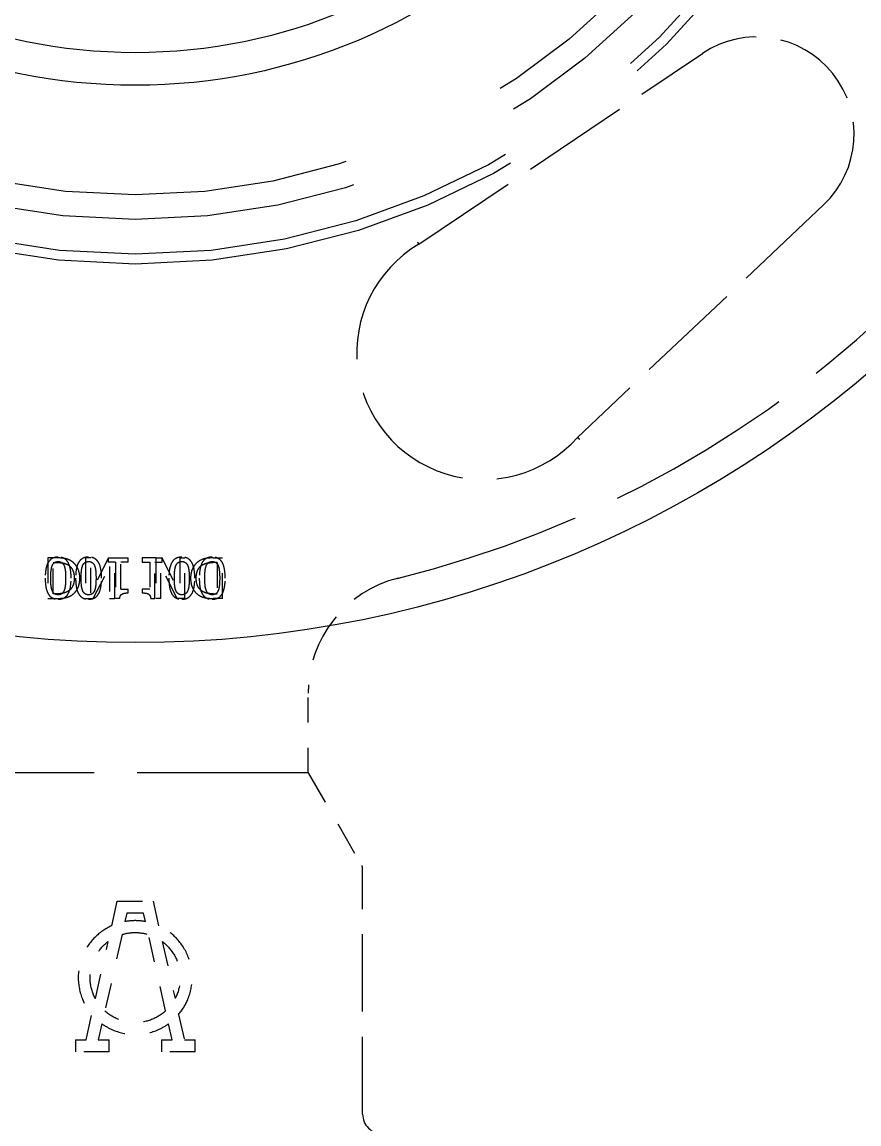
# Model space of a CAD drawing. Header units: inches. Extents: x 19 to 503, y 7 to 322.
# Drawn here: x 249.614 to 252.947, y 216.978 to 221.367 of the extents above; entities that cross this region are included whole.
import ezdxf

# ---------------------------------------------------------------- set-up
doc = ezdxf.new("R2010")
doc.units = ezdxf.units.IN
doc.header["$LTSCALE"] = 15
doc.header["$MEASUREMENT"] = 0
doc.linetypes.add('DASHED', pattern=[0.2067, 0.1654, -0.0413])
for name, color, linetype, lineweight in [('Dimension (ANSI)', 7, 'Continuous', 25), ('Hatch', 7, 'Continuous', 18), ('Hidden', 7, 'DASHED', 18), ('Visible', 7, 'Continuous', 18)]:
    doc.layers.add(name, color=color, linetype=linetype, lineweight=lineweight)
doc.styles.add('MEMCOR Medium', font='arial.ttf')
doc.dimstyles.new('Default (ANSI)', dxfattribs={"dimscale": 15, "dimtxt": 0.15, "dimasz": 0.098425, "dimexe": 0.125, "dimexo": 0.0625, "dimgap": 0.031496, "dimtad": 0, "dimtih": 1, "dimtoh": 1, "dimdec": 4, "dimrnd": 1e-08, "dimzin": 3, "dimdsep": 46, "dimlunit": 5, "dimtxsty": 'MEMCOR Medium', "dimcen": 0.09, "dimdle": 0.393701, "dimclrd": 256, "dimclre": 256, "dimclrt": 256, "dimadec": 0, "dimazin": 1, "dimtfac": 0.8, "dimtofl": 0, "dimtmove": 0, "dimatfit": 3, "dimfxl": 1, "dimfrac": 1, "dimtolj": 1, "dimtzin": 4, "dimlwd": -1, "dimlwe": -1, "dimarcsym": 0})

# ---------------------------------------------------------------- blocks, each defined once
blk = doc.blocks.new('*D29')
at = {"layer": 'Defpoints', "color": 0, "transparency": 16777216}
for p in [(238.8978, 269.2897), (264.6295, 243.5579), (229.7583, 208.9743)]:
    blk.add_point(p, dxfattribs=at)
at = {"layer": 'Dimension (ANSI)', "transparency": 16777216}
for p, q in [((263.9666, 244.2209), (237.572, 270.6155)), ((237.8538, 268.2458), (225.7628, 256.1547)), ((205.2143, 235.6062), (217.3054, 247.6973)), ((229.0954, 209.6373), (202.8445, 235.8881))]:
    blk.add_line(p, q, dxfattribs=at)
for points in [[(237.6798, 268.4197), (238.0278, 268.0718), (238.8978, 269.2897)], [(205.0403, 235.7802), (205.3883, 235.4322), (204.1704, 234.5623)]]:
    blk.add_solid(points, dxfattribs=at)
at = {"layer": 'Dimension (ANSI)', "transparency": 16777216, "char_height": 2.25, "attachment_point": 5, "style": 'MEMCOR Medium'}
for s, insert in [('\\A1; 49{\\H0.8x;\\S1#8;} in', (221.5341, 254.2403)), ('\\A1;[1247.4 mm]', (221.5341, 250.0116))]:
    blk.add_mtext(s, dxfattribs=dict(at, insert=insert))

msp = doc.modelspace()

# ---------------------------------------------------------------- hatches: boundary and pattern name
at = {"layer": 'Hatch'}
h = msp.add_hatch(dxfattribs=at)
h.set_pattern_fill('ANSI31', color=256, scale=15, style=0)
edge = h.paths.add_edge_path()
edge.add_spline(control_points=[(270.564343, 223.585927), (270.596338, 223.554712), (270.628225, 223.523387), (270.691854, 223.460443), (270.723596, 223.428825), (270.755229, 223.397098)], knot_values=[-0.6820042, -0.6820042, -0.6820042, -0.6820042, -0.34139475, -0.34139475, 0, 0, 0, 0], degree=3, periodic=0)
edge.add_line((270.755229, 223.397098), (270.815229, 223.397103))
edge.add_ellipse((250.064767, 223.395292), major_axis=(-0.001811, 20.750462), ratio=1, start_angle=270, end_angle=306.6890483)
edge.add_ellipse((250.064767, 223.395292), major_axis=(-12.39927, 16.638503), ratio=1, start_angle=270, end_angle=270.6902994)
edge.add_ellipse((250.064767, 223.395292), major_axis=(-12.598826, 16.487913), ratio=1, start_angle=270, end_angle=285.2313046)
edge.add_ellipse((250.064767, 223.395292), major_axis=(-16.487913, 12.598826), ratio=1, start_angle=270, end_angle=270.6902994)
edge.add_ellipse((250.064767, 223.395292), major_axis=(-16.638503, 12.39927), ratio=1, start_angle=270, end_angle=343.3880966)
edge.add_ellipse((250.064767, 223.395292), major_axis=(-16.638503, -12.39927), ratio=1, start_angle=270, end_angle=270.6902994)
edge.add_ellipse((250.064767, 223.395292), major_axis=(-16.487913, -12.598826), ratio=1, start_angle=270, end_angle=285.2313046)
edge.add_ellipse((250.064767, 223.395292), major_axis=(-12.598826, -16.487913), ratio=1, start_angle=270, end_angle=270.6902994)
edge.add_ellipse((250.064767, 223.395292), major_axis=(-12.39927, -16.638503), ratio=1, start_angle=270, end_angle=343.3880966)
edge.add_ellipse((250.064767, 223.395292), major_axis=(12.39927, -16.638503), ratio=1, start_angle=270, end_angle=270.6902994)
edge.add_ellipse((250.064767, 223.395292), major_axis=(12.598826, -16.487913), ratio=1, start_angle=270, end_angle=285.2313046)
edge.add_ellipse((250.064767, 223.395292), major_axis=(16.487913, -12.598826), ratio=1, start_angle=270, end_angle=270.6902994)
edge.add_ellipse((250.064767, 223.395292), major_axis=(16.638503, -12.39927), ratio=1, start_angle=270, end_angle=287.0057217)
edge.add_ellipse((250.064767, 223.395292), major_axis=(19.537373, -6.990902), ratio=1, start_angle=270, end_angle=270.7141894)
edge.add_line((243.317935, 203.772298), (243.317935, 203.830292))
edge.add_line((243.317935, 203.830292), (243.317935, 204.036852))
edge.add_ellipse((250.064767, 223.395292), major_axis=(-19.35844, 6.746833), ratio=1, start_angle=199.7473487, end_angle=450, ccw=False)

# ---------------------------------------------------------------- linework, layer by layer
at = {"layer": 'Hidden', "ltscale": 0.172713}
msp.add_line((251.194067, 220.482373), (252.323264, 221.242047), dxfattribs=at)
at = {"layer": 'Hidden', "ltscale": 0.171034}
msp.add_line((252.805876, 220.638669), (251.8263, 219.713035), dxfattribs=at)
at = {"layer": 'Hidden', "ltscale": 0.020397}
for p, q in [((249.716945, 219.232814), (249.716945, 219.071397)), ((249.867506, 219.232814), (249.867506, 219.071397)), ((249.983009, 219.071397), (249.983009, 219.232814)), ((250.146526, 219.232814), (250.146526, 219.071397)), ((250.262029, 219.071397), (250.262029, 219.232814)), ((250.41259, 219.071397), (250.41259, 219.232814))]:
    msp.add_line(p, q, dxfattribs=at)
at = {"layer": 'Hidden', "ltscale": 0.005272}
msp.add_line((249.754095, 219.232814), (249.716945, 219.232814), dxfattribs=at)
at = {"layer": 'Hidden', "ltscale": 0.002241}
for p, q in [((249.738398, 219.21424), (249.754749, 219.21424)), ((249.754749, 219.089972), (249.738398, 219.089972))]:
    msp.add_line(p, q, dxfattribs=at)
at = {"layer": 'Hidden', "ltscale": 0.015679}
for p, q in [((249.738398, 219.089972), (249.738398, 219.21424)), ((250.391137, 219.21424), (250.391137, 219.089972))]:
    msp.add_line(p, q, dxfattribs=at)
at = {"layer": 'Hidden', "ltscale": 0.002541}
msp.add_line((249.887519, 219.232814), (249.867506, 219.232814), dxfattribs=at)
at = {"layer": 'Hidden', "ltscale": 0.019858}
msp.add_line((249.95894, 219.232814), (249.887519, 219.093635), dxfattribs=at)
at = {"layer": 'Hidden', "ltscale": 0.017573}
for p, q in [((249.887519, 219.093635), (249.887519, 219.232814)), ((250.242016, 219.232814), (250.242016, 219.093635))]:
    msp.add_line(p, q, dxfattribs=at)
at = {"layer": 'Hidden', "ltscale": 0.001993}
for p, q in [((249.957639, 219.232814), (249.957639, 219.216333)), ((250.036385, 219.216333), (250.036385, 219.232814)), ((250.09315, 219.232814), (250.09315, 219.216333)), ((250.171896, 219.216333), (250.171896, 219.232814))]:
    msp.add_line(p, q, dxfattribs=at)
at = {"layer": 'Hidden', "ltscale": 0.009952}
msp.add_line((249.957639, 219.232814), (250.036385, 219.232814), dxfattribs=at)
at = {"layer": 'Hidden', "ltscale": 0.00357}
msp.add_line((249.986286, 219.216333), (249.957639, 219.216333), dxfattribs=at)
at = {"layer": 'Hidden', "ltscale": 0.01837}
for p, q in [((249.986286, 219.216333), (249.986286, 219.070874)), ((250.143249, 219.070874), (250.143249, 219.216333))]:
    msp.add_line(p, q, dxfattribs=at)
at = {"layer": 'Hidden', "ltscale": 0.013636}
for p, q in [((250.007084, 219.108154), (250.007084, 219.216333)), ((250.122451, 219.216333), (250.122451, 219.108154))]:
    msp.add_line(p, q, dxfattribs=at)
at = {"layer": 'Hidden', "ltscale": 0.003628}
for p, q in [((250.036385, 219.216333), (250.007084, 219.216333)), ((250.09315, 219.216333), (250.122451, 219.216333)), ((250.007084, 219.108154), (250.036385, 219.108154)), ((250.122451, 219.108154), (250.09315, 219.108154))]:
    msp.add_line(p, q, dxfattribs=at)
at = {"layer": 'Hidden', "ltscale": 0.006701}
msp.add_line((250.146526, 219.232814), (250.09315, 219.232814), dxfattribs=at)
at = {"layer": 'Hidden', "ltscale": 0.003571}
msp.add_line((250.143249, 219.216333), (250.171896, 219.216333), dxfattribs=at)
at = {"layer": 'Hidden', "ltscale": 0.002984}
msp.add_line((250.146526, 219.232814), (250.170595, 219.232814), dxfattribs=at)
at = {"layer": 'Hidden', "ltscale": 0.019854}
msp.add_line((250.170595, 219.232814), (250.242016, 219.093635), dxfattribs=at)
at = {"layer": 'Hidden', "ltscale": 6.72989e-05}
msp.add_line((250.171896, 219.232814), (250.170595, 219.232814), dxfattribs=at)
at = {"layer": 'Hidden', "ltscale": 0.002537}
msp.add_line((250.242016, 219.232814), (250.262029, 219.232814), dxfattribs=at)
at = {"layer": 'Hidden', "ltscale": 0.00223}
for p, q in [((250.391137, 219.21424), (250.374786, 219.21424)), ((250.374786, 219.089972), (250.391137, 219.089972))]:
    msp.add_line(p, q, dxfattribs=at)
at = {"layer": 'Hidden', "ltscale": 0.005245}
msp.add_line((250.37544, 219.232814), (250.41259, 219.232814), dxfattribs=at)
at = {"layer": 'Hidden', "ltscale": 0.018182}
msp.add_line((249.897984, 219.071397), (249.962996, 219.199197), dxfattribs=at)
at = {"layer": 'Hidden', "ltscale": 0.016128}
for p, q in [((249.962996, 219.199197), (249.962996, 219.071397)), ((250.166539, 219.071397), (250.166539, 219.199197))]:
    msp.add_line(p, q, dxfattribs=at)
at = {"layer": 'Hidden', "ltscale": 0.01818}
msp.add_line((250.231551, 219.071397), (250.166539, 219.199197), dxfattribs=at)
at = {"layer": 'Hidden', "ltscale": 0.001777}
for p, q in [((250.036385, 219.093373), (250.036385, 219.108154)), ((250.09315, 219.108154), (250.09315, 219.093373))]:
    msp.add_line(p, q, dxfattribs=at)
at = {"layer": 'Hidden', "ltscale": 0.005216}
msp.add_line((249.716945, 219.071397), (249.753702, 219.071397), dxfattribs=at)
at = {"layer": 'Hidden', "ltscale": 0.003913}
msp.add_line((249.867506, 219.071397), (249.897984, 219.071397), dxfattribs=at)
at = {"layer": 'Hidden', "ltscale": 0.002464}
msp.add_line((249.962996, 219.071397), (249.983009, 219.071397), dxfattribs=at)
at = {"layer": 'Hidden', "ltscale": 0.002037}
for p, q in [((250.003029, 219.070874), (249.986286, 219.070874)), ((250.126506, 219.070874), (250.143249, 219.070874))]:
    msp.add_line(p, q, dxfattribs=at)
at = {"layer": 'Hidden', "ltscale": 0.002463}
msp.add_line((250.166539, 219.071397), (250.146526, 219.071397), dxfattribs=at)
at = {"layer": 'Hidden', "ltscale": 0.003908}
msp.add_line((250.262029, 219.071397), (250.231551, 219.071397), dxfattribs=at)
at = {"layer": 'Hidden', "ltscale": 0.00519}
msp.add_line((250.41259, 219.071397), (250.375833, 219.071397), dxfattribs=at)
at = {"layer": 'Hidden', "ltscale": 0.040212}
msp.add_line((250.753744, 218.376642), (250.753744, 218.694111), dxfattribs=at)
at = {"layer": 'Hidden', "ltscale": 0.274746}
msp.add_line((250.753744, 218.376642), (249.375791, 218.376642), dxfattribs=at)
at = {"layer": 'Hidden', "ltscale": 0.054221}
msp.add_line((250.753744, 218.376642), (250.967642, 218.006159), dxfattribs=at)
at = {"layer": 'Hidden', "ltscale": 0.12421}
msp.add_line((250.970279, 217.01734), (250.970279, 217.996317), dxfattribs=at)
at = {"layer": 'Hidden', "ltscale": 0.01261}
for p, q in [((249.971507, 217.767748), (249.993508, 217.865371)), ((250.136027, 217.865371), (250.158028, 217.767748))]:
    msp.add_line(p, q, dxfattribs=at)
at = {"layer": 'Hidden', "ltscale": 0.018015}
msp.add_line((249.993508, 217.865371), (250.136027, 217.865371), dxfattribs=at)
at = {"layer": 'Hidden', "ltscale": 0.004275}
for p, q in [((250.031605, 217.817733), (250.02403, 217.784123)), ((250.105505, 217.784123), (250.09793, 217.817733))]:
    msp.add_line(p, q, dxfattribs=at)
at = {"layer": 'Hidden', "ltscale": 0.008324}
msp.add_line((250.09793, 217.817733), (250.031605, 217.817733), dxfattribs=at)
at = {"layer": 'Hidden', "ltscale": 0.039536}
for p, q in [((250.012459, 217.732778), (249.943851, 217.42834)), ((250.185684, 217.42834), (250.117076, 217.732778))]:
    msp.add_line(p, q, dxfattribs=at)
at = {"layer": 'Hidden', "ltscale": 0.029553}
for p, q in [((249.906027, 217.477187), (249.957339, 217.704878)), ((250.172196, 217.704878), (250.223508, 217.477187))]:
    msp.add_line(p, q, dxfattribs=at)
at = {"layer": 'Hidden', "ltscale": 0.013151}
for p, q in [((249.868939, 217.312615), (249.891858, 217.414317)), ((250.237677, 217.414317), (250.260596, 217.312615))]:
    msp.add_line(p, q, dxfattribs=at)
at = {"layer": 'Hidden', "ltscale": 0.008285}
for p, q in [((249.93228, 217.376996), (249.917771, 217.312615)), ((250.211764, 217.312615), (250.197255, 217.376996))]:
    msp.add_line(p, q, dxfattribs=at)
at = {"layer": 'Hidden', "ltscale": 0.005434}
for p, q in [((249.826579, 217.312615), (249.868939, 217.312615)), ((250.260596, 217.312615), (250.302956, 217.312615))]:
    msp.add_line(p, q, dxfattribs=at)
at = {"layer": 'Hidden', "ltscale": 0.005949}
for p, q in [((249.826579, 217.312615), (249.826579, 217.264977)), ((249.960437, 217.264977), (249.960437, 217.312615)), ((250.169098, 217.312615), (250.169098, 217.264977)), ((250.302956, 217.264977), (250.302956, 217.312615))]:
    msp.add_line(p, q, dxfattribs=at)
at = {"layer": 'Hidden', "ltscale": 0.005369}
for p, q in [((249.917771, 217.312615), (249.960437, 217.312615)), ((250.169098, 217.312615), (250.211764, 217.312615))]:
    msp.add_line(p, q, dxfattribs=at)
at = {"layer": 'Hidden', "ltscale": 0.017213}
for p, q in [((249.960437, 217.264977), (249.826579, 217.264977)), ((250.302956, 217.264977), (250.169098, 217.264977))]:
    msp.add_line(p, q, dxfattribs=at)
at = {"layer": 'Hidden', "ltscale": 1.010594}
msp.add_circle((250.064767, 223.395292), 2.992126, dxfattribs=at)
at = {"layer": 'Hidden', "ltscale": 0.997297}
msp.add_circle((250.064767, 223.395292), 2.952756, dxfattribs=at)
at = {"layer": 'Hidden', "ltscale": 1.140908}
msp.add_circle((250.064767, 223.395292), 2.814961, dxfattribs=at)
at = {"layer": 'Hidden', "ltscale": 1.101016}
msp.add_circle((250.064767, 223.395292), 2.716535, dxfattribs=at)
at = {"layer": 'Hidden', "ltscale": 0.14642}
msp.add_arc((252.539641, 220.920419), 0.387639, 313.378223, 123.930903, dxfattribs=at)
at = {"layer": 'Hidden', "ltscale": 0.220442}
msp.add_arc((251.450865, 220.048957), 0.503781, 120.646673, 318.179245, dxfattribs=at)
at = {"layer": 'Hidden', "ltscale": 0.302038}
msp.add_arc((250.064767, 223.395292), 4.370079, 283.803572, 314.999945, dxfattribs=at)
at = {"layer": 'Hidden', "ltscale": 0.079603}
msp.add_arc((251.226185, 218.694111), 0.472441, 103.876944, 180, dxfattribs=at)
at = {"layer": 'Hidden', "ltscale": 0.001209}
msp.add_arc((250.950594, 217.996317), 0.019685, 0, 30, dxfattribs=at)
at = {"layer": 'Hidden', "ltscale": 0.015605}
msp.add_arc((251.049019, 217.01734), 0.07874, 180, 270, dxfattribs=at)
at = {"layer": 'Hidden', "ltscale": 0.001864}
for points, knots in [([(251.188806, 220.490696), (251.188822, 220.49067), (251.188839, 220.490644), (251.189547, 220.489523), (251.190231, 220.488441), (251.191498, 220.486437), (251.19207, 220.485532), (251.193032, 220.48401), (251.193413, 220.483407), (251.193933, 220.482585), (251.194067, 220.482373), (251.194067, 220.482373)], [-0.0394011047, -0.0394011047, -0.0394011047, -0.0394011047, -0.0391661683, -0.0391661683, -0.0292954845, -0.0292954845, -0.0195268392, -0.0195268392, -0.009762357, -0.009762357, 0, 0, 0, 0]), ([(251.8263, 219.713035), (251.8263, 219.713035), (251.826479, 219.71286), (251.827176, 219.712182), (251.827687, 219.711685), (251.828977, 219.710429), (251.829744, 219.709682), (251.831445, 219.708026), (251.832364, 219.707131), (251.833315, 219.706205), (251.833337, 219.706184), (251.833358, 219.706163)], [-0.0391819598, -0.0391819598, -0.0391819598, -0.0391819598, -0.0294235186, -0.0294235186, -0.0196605386, -0.0196605386, -0.0098886623, -0.0098886623, 0, 0, 0.000229382, 0.000229382, 0.000229382, 0.000229382])]:
    msp.add_open_spline(points, degree=3, knots=knots, dxfattribs=at)
at = {"layer": 'Hidden', "ltscale": 0.014743}
msp.add_open_spline([(249.757895, 219.236215), (249.753739, 219.236215), (249.749586, 219.235834), (249.741868, 219.23411), (249.738304, 219.232858), (249.730038, 219.228511), (249.725794, 219.22497), (249.718616, 219.215957), (249.715212, 219.209913), (249.710229, 219.194389), (249.708797, 219.186888), (249.707349, 219.175219), (249.70698, 219.170851), (249.706607, 219.164165), (249.706513, 219.161815), (249.706419, 219.158246), (249.706395, 219.157024), (249.706364, 219.15457), (249.706356, 219.153338), (249.706356, 219.152106)], degree=3, knots=[-0.366320233, -0.366320233, -0.366320233, -0.366320233, -0.313617086, -0.313617086, -0.265544382, -0.265544382, -0.19586383, -0.19586383, -0.126420664, -0.126420664, -0.069755425, -0.069755425, -0.036591851, -0.036591851, -0.018698882, -0.018698882, -0.009386338, -0.009386338, 0, 0, 0, 0], dxfattribs=at)
at = {"layer": 'Hidden', "ltscale": 0.0042}
msp.add_open_spline([(249.734088, 219.20129), (249.735486, 219.204925), (249.737357, 219.208298), (249.742456, 219.213901), (249.745055, 219.215373), (249.750376, 219.21773), (249.75415, 219.218295), (249.757895, 219.218295)], degree=3, knots=[-0.0656606858, -0.0656606858, -0.0656606858, -0.0656606858, -0.0489049499, -0.0489049499, -0.0317352905, -0.0317352905, 0, 0, 0, 0], dxfattribs=at)
at = {"layer": 'Hidden', "ltscale": 0.008139}
msp.add_open_spline([(249.811258, 219.219864), (249.805067, 219.22375), (249.798555, 219.226829), (249.788012, 219.229942), (249.776905, 219.232814), (249.754095, 219.232814)], degree=3, knots=[0, 0, 0, 0, 0.0587446901, 0.0587446901, 0.0906487641, 0.0906487641, 0.0906487641, 0.0906487641], dxfattribs=at)
at = {"layer": 'Hidden', "ltscale": 0.006375}
msp.add_open_spline([(249.754749, 219.21424), (249.759965, 219.21424), (249.765317, 219.214011), (249.778871, 219.212487), (249.783779, 219.210994), (249.790525, 219.208768), (249.795087, 219.206507), (249.799354, 219.203513)], degree=3, knots=[0, 0, 0, 0, 0.044505736, 0.044505736, 0.114852539, 0.114852539, 0.291185784, 0.291185784, 0.291185784, 0.291185784], dxfattribs=at)
at = {"layer": 'Hidden', "ltscale": 0.014558}
msp.add_open_spline([(249.809564, 219.152237), (249.809564, 219.176497), (249.806567, 219.193188), (249.79903, 219.213029), (249.795725, 219.217894), (249.789791, 219.225191), (249.78569, 219.228575), (249.775195, 219.23411), (249.768908, 219.235583), (249.761022, 219.236162), (249.759456, 219.236215), (249.757895, 219.236215)], degree=3, knots=[-0.187600973, -0.187600973, -0.187600973, -0.187600973, -0.140846763, -0.140846763, -0.110286961, -0.110286961, -0.066739037, -0.066739037, -0.013235496, -0.013235496, 0, 0, 0, 0], dxfattribs=at)
at = {"layer": 'Hidden', "ltscale": 0.004237}
msp.add_open_spline([(249.757895, 219.218295), (249.761781, 219.218295), (249.765794, 219.217719), (249.770768, 219.21541), (249.773475, 219.213975), (249.778828, 219.208002), (249.78071, 219.204588), (249.782094, 219.200897)], degree=3, knots=[-0.153015949, -0.153015949, -0.153015949, -0.153015949, -0.063811293, -0.063811293, -0.030391304, -0.030391304, 0, 0, 0, 0], dxfattribs=at)
at = {"layer": 'Hidden', "ltscale": 0.010014}
msp.add_open_spline([(249.844222, 219.152237), (249.844222, 219.163723), (249.842404, 219.174936), (249.835263, 219.193019), (249.831106, 219.200255), (249.821762, 219.211706), (249.816819, 219.21619), (249.811258, 219.219864)], degree=3, knots=[0, 0, 0, 0, 0.087529213, 0.087529213, 0.149348374, 0.149348374, 0.202535444, 0.202535444, 0.202535444, 0.202535444], dxfattribs=at)
at = {"layer": 'Hidden', "ltscale": 0.014327}
msp.add_open_spline([(249.879023, 219.236215), (249.874929, 219.236215), (249.870835, 219.235846), (249.863201, 219.234169), (249.85968, 219.232951), (249.851529, 219.22875), (249.84738, 219.225361), (249.839937, 219.216376), (249.836554, 219.210276), (249.829713, 219.1897), (249.828022, 219.174822), (249.82752, 219.15743), (249.827485, 219.154765), (249.827485, 219.152106)], degree=3, knots=[-0.36342485, -0.36342485, -0.36342485, -0.36342485, -0.314566353, -0.314566353, -0.269830239, -0.269830239, -0.205060654, -0.205060654, -0.13258773, -0.13258773, -0.020262921, -0.020262921, 0, 0, 0, 0], dxfattribs=at)
at = {"layer": 'Hidden', "ltscale": 0.003998}
msp.add_open_spline([(249.855216, 219.20129), (249.855986, 219.203292), (249.856909, 219.205239), (249.859033, 219.208715), (249.860198, 219.210257), (249.864022, 219.214185), (249.866525, 219.215573), (249.871829, 219.217776), (249.875433, 219.218295), (249.879023, 219.218295)], degree=3, knots=[-0.0645311603, -0.0645311603, -0.0645311603, -0.0645311603, -0.054473203, -0.054473203, -0.0453115142, -0.0453115142, -0.0283680152, -0.0283680152, 0, 0, 0, 0], dxfattribs=at)
at = {"layer": 'Hidden', "ltscale": 0.014233}
msp.add_open_spline([(249.930692, 219.152237), (249.930692, 219.173956), (249.928251, 219.192288), (249.919703, 219.213883), (249.916338, 219.218644), (249.910395, 219.225643), (249.906372, 219.228873), (249.896187, 219.234101), (249.890173, 219.235537), (249.882374, 219.236154), (249.880697, 219.236215), (249.879023, 219.236215)], degree=3, knots=[-0.186250774, -0.186250774, -0.186250774, -0.186250774, -0.132345258, -0.132345258, -0.10238768, -0.10238768, -0.061688522, -0.061688522, -0.013226135, -0.013226135, 0, 0, 0, 0], dxfattribs=at)
at = {"layer": 'Hidden', "ltscale": 0.004057}
msp.add_open_spline([(249.879023, 219.218295), (249.881102, 219.218295), (249.883201, 219.21813), (249.887078, 219.217368), (249.888869, 219.216819), (249.891904, 219.215405), (249.894539, 219.214002), (249.899923, 219.208079), (249.901834, 219.2046), (249.903223, 219.200897)], degree=3, knots=[-0.147079807, -0.147079807, -0.147079807, -0.147079807, -0.102041421, -0.102041421, -0.061797626, -0.061797626, -0.030238662, -0.030238662, 0, 0, 0, 0], dxfattribs=at)
at = {"layer": 'Hidden', "ltscale": 0.014238}
msp.add_open_spline([(250.250512, 219.236215), (250.244104, 219.236215), (250.237646, 219.235319), (250.226718, 219.23106), (250.222342, 219.228295), (250.214842, 219.221051), (250.211509, 219.216483), (250.205054, 219.202916), (250.202817, 219.194441), (250.199491, 219.175206), (250.198843, 219.163413), (250.198843, 219.152237)], degree=3, knots=[0, 0, 0, 0, 0.050704563, 0.050704563, 0.091709303, 0.091709303, 0.131196866, 0.131196866, 0.18017527, 0.18017527, 0.245895897, 0.245895897, 0.245895897, 0.245895897], dxfattribs=at)
at = {"layer": 'Hidden', "ltscale": 0.00406}
msp.add_open_spline([(250.226312, 219.200897), (250.227707, 219.204617), (250.229628, 219.208109), (250.235033, 219.214031), (250.237672, 219.215429), (250.24075, 219.216851), (250.242566, 219.217399), (250.246425, 219.218137), (250.248478, 219.218295), (250.250512, 219.218295)], degree=3, knots=[0, 0, 0, 0, 0.030378289, 0.030378289, 0.061934336, 0.061934336, 0.102137998, 0.102137998, 0.145626941, 0.145626941, 0.145626941, 0.145626941], dxfattribs=at)
at = {"layer": 'Hidden', "ltscale": 0.014335}
msp.add_open_spline([(250.30205, 219.152106), (250.30205, 219.16895), (250.300639, 219.186142), (250.293384, 219.209667), (250.289797, 219.215985), (250.282679, 219.224851), (250.278629, 219.228296), (250.270419, 219.232743), (250.266715, 219.23407), (250.258822, 219.235835), (250.254666, 219.236215), (250.250512, 219.236215)], degree=3, knots=[0, 0, 0, 0, 0.128356108, 0.128356108, 0.211784999, 0.211784999, 0.288912783, 0.288912783, 0.345741066, 0.345741066, 0.405337774, 0.405337774, 0.405337774, 0.405337774], dxfattribs=at)
at = {"layer": 'Hidden', "ltscale": 0.004002}
for points, knots in [([(250.250512, 219.218295), (250.25412, 219.218295), (250.257743, 219.21777), (250.263042, 219.215554), (250.265538, 219.214167), (250.269344, 219.210246), (250.270496, 219.20872), (250.272618, 219.205257), (250.273545, 219.203301), (250.274319, 219.20129)], [0, 0, 0, 0, 0.0285515711, 0.0285515711, 0.0453675714, 0.0453675714, 0.0543582295, 0.0543582295, 0.0643756174, 0.0643756174, 0.0643756174, 0.0643756174]), ([(249.903092, 219.103053), (249.902278, 219.101019), (249.901309, 219.099037), (249.899096, 219.095515), (249.897889, 219.093954), (249.893999, 219.090051), (249.891526, 219.088709), (249.886228, 219.086548), (249.8826, 219.086048), (249.879023, 219.086048)], [-0.0640399717, -0.0640399717, -0.0640399717, -0.0640399717, -0.0539442507, -0.0539442507, -0.0447893953, -0.0447893953, -0.0282701158, -0.0282701158, 0, 0, 0, 0])]:
    msp.add_open_spline(points, degree=3, knots=knots, dxfattribs=at)
at = {"layer": 'Hidden', "ltscale": 0.010008}
msp.add_open_spline([(250.318277, 219.219864), (250.312742, 219.216207), (250.30782, 219.211748), (250.298144, 219.199925), (250.29463, 219.193214), (250.288056, 219.178267), (250.285831, 219.167526), (250.28534, 219.155014), (250.285313, 219.153625), (250.285313, 219.152237)], degree=3, knots=[-0.168854897, -0.168854897, -0.168854897, -0.168854897, -0.136187178, -0.136187178, -0.095421884, -0.095421884, -0.010582904, -0.010582904, 0, 0, 0, 0], dxfattribs=at)
at = {"layer": 'Hidden', "ltscale": 0.008113}
msp.add_open_spline([(250.37544, 219.232814), (250.363757, 219.232814), (250.353812, 219.232129), (250.34028, 219.229711), (250.331519, 219.22769), (250.319804, 219.220808), (250.319038, 219.220342), (250.318277, 219.219864)], degree=3, knots=[-0.266149275, -0.266149275, -0.266149275, -0.266149275, -0.109285448, -0.109285448, -0.007204652, -0.007204652, 0, 0, 0, 0], dxfattribs=at)
at = {"layer": 'Hidden', "ltscale": 0.014576}
msp.add_open_spline([(250.37164, 219.236215), (250.364853, 219.236215), (250.357936, 219.23521), (250.346683, 219.230403), (250.34235, 219.227456), (250.335443, 219.220267), (250.331944, 219.215553), (250.325443, 219.200604), (250.323359, 219.191887), (250.32052, 219.173261), (250.319971, 219.162523), (250.319971, 219.152237)], degree=3, knots=[0, 0, 0, 0, 0.057763617, 0.057763617, 0.101076265, 0.101076265, 0.13701261, 0.13701261, 0.175939381, 0.175939381, 0.222659464, 0.222659464, 0.222659464, 0.222659464], dxfattribs=at)
at = {"layer": 'Hidden', "ltscale": 0.006354}
msp.add_open_spline([(250.330181, 219.203513), (250.338421, 219.209294), (250.346079, 219.211175), (250.357897, 219.213682), (250.36662, 219.21424), (250.374786, 219.21424)], degree=3, knots=[-0.100491297, -0.100491297, -0.100491297, -0.100491297, -0.069388792, -0.069388792, 0, 0, 0, 0], dxfattribs=at)
at = {"layer": 'Hidden', "ltscale": 0.004247}
msp.add_open_spline([(250.347441, 219.200897), (250.348833, 219.20461), (250.350729, 219.208039), (250.356106, 219.214011), (250.358818, 219.215441), (250.363798, 219.217727), (250.367783, 219.218295), (250.37164, 219.218295)], degree=3, knots=[0, 0, 0, 0, 0.030587843, 0.030587843, 0.064064589, 0.064064589, 0.151413972, 0.151413972, 0.151413972, 0.151413972], dxfattribs=at)
at = {"layer": 'Hidden', "ltscale": 0.014771}
msp.add_open_spline([(250.423179, 219.152106), (250.423179, 219.16607), (250.422205, 219.181339), (250.416036, 219.206555), (250.412272, 219.213434), (250.406203, 219.222349), (250.402356, 219.226225), (250.393967, 219.231713), (250.389808, 219.233461), (250.380951, 219.235737), (250.376298, 219.236215), (250.37164, 219.236215)], degree=3, knots=[0, 0, 0, 0, 0.1064092, 0.1064092, 0.199261451, 0.199261451, 0.30297713, 0.30297713, 0.390704034, 0.390704034, 0.480877809, 0.480877809, 0.480877809, 0.480877809], dxfattribs=at)
at = {"layer": 'Hidden', "ltscale": 0.004212}
msp.add_open_spline([(250.37164, 219.218295), (250.375366, 219.218295), (250.379123, 219.217735), (250.384475, 219.215381), (250.387072, 219.213902), (250.392166, 219.20832), (250.394044, 219.20494), (250.395447, 219.20129)], degree=3, knots=[0, 0, 0, 0, 0.0317109057, 0.0317109057, 0.0493369081, 0.0493369081, 0.0666937152, 0.0666937152, 0.0666937152, 0.0666937152], dxfattribs=at)
at = {"layer": 'Hidden', "ltscale": 0.006241}
msp.add_open_spline([(249.728332, 219.152106), (249.728332, 219.167939), (249.729206, 219.177445), (249.730556, 219.188813), (249.731825, 219.195539), (249.734088, 219.20129)], degree=3, knots=[-0.0876462716, -0.0876462716, -0.0876462716, -0.0876462716, -0.0479816509, -0.0479816509, 0, 0, 0, 0], dxfattribs=at)
at = {"layer": 'Hidden', "ltscale": 0.006166}
for points, knots in [([(249.782094, 219.200897), (249.78534, 219.192407), (249.786212, 219.184209), (249.787369, 219.171628), (249.787588, 219.161224), (249.787588, 219.152237)], [-0.0957885026, -0.0957885026, -0.0957885026, -0.0957885026, -0.068480317, -0.068480317, 0, 0, 0, 0]), ([(250.341947, 219.152237), (250.341947, 219.161213), (250.342166, 219.171598), (250.343322, 219.184201), (250.344194, 219.192405), (250.347441, 219.200897)], [0, 0, 0, 0, 0.0683983214, 0.0683983214, 0.0959615501, 0.0959615501, 0.0959615501, 0.0959615501])]:
    msp.add_open_spline(points, degree=3, knots=knots, dxfattribs=at)
at = {"layer": 'Hidden', "ltscale": 0.007487}
msp.add_open_spline([(249.799354, 219.203513), (249.803802, 219.200514), (249.807727, 219.196839), (249.815737, 219.185947), (249.818038, 219.179334), (249.821174, 219.167343), (249.821853, 219.159531), (249.821853, 219.151975)], degree=3, knots=[0, 0, 0, 0, 0.043260185, 0.043260185, 0.105826832, 0.105826832, 0.202634421, 0.202634421, 0.202634421, 0.202634421], dxfattribs=at)
at = {"layer": 'Hidden', "ltscale": 0.006227}
for points, knots in [([(249.84946, 219.152106), (249.84946, 219.167585), (249.850295, 219.176684), (249.851522, 219.187927), (249.852807, 219.195168), (249.855216, 219.20129)], [-0.0865547966, -0.0865547966, -0.0865547966, -0.0865547966, -0.0504601915, -0.0504601915, 0, 0, 0, 0]), ([(250.274319, 219.20129), (250.27661, 219.195466), (250.277879, 219.188647), (250.279206, 219.177339), (250.280075, 219.167894), (250.280075, 219.152106)], [0, 0, 0, 0, 0.0480102731, 0.0480102731, 0.0871132602, 0.0871132602, 0.0871132602, 0.0871132602])]:
    msp.add_open_spline(points, degree=3, knots=knots, dxfattribs=at)
at = {"layer": 'Hidden', "ltscale": 0.006156}
for points, knots in [([(249.903223, 219.200897), (249.90647, 219.192403), (249.90734, 219.18421), (249.908497, 219.171625), (249.908717, 219.161221), (249.908717, 219.152237)], [-0.0957677397, -0.0957677397, -0.0957677397, -0.0957677397, -0.0684617329, -0.0684617329, 0, 0, 0, 0]), ([(250.220818, 219.152237), (250.220818, 219.161217), (250.221037, 219.171614), (250.222194, 219.184207), (250.223065, 219.192403), (250.226312, 219.200897)], [0, 0, 0, 0, 0.0684313138, 0.0684313138, 0.0958308045, 0.0958308045, 0.0958308045, 0.0958308045])]:
    msp.add_open_spline(points, degree=3, knots=knots, dxfattribs=at)
at = {"layer": 'Hidden', "ltscale": 0.007482}
msp.add_open_spline([(250.307682, 219.151975), (250.307682, 219.159052), (250.308278, 219.166338), (250.311063, 219.178047), (250.31312, 219.184316), (250.320718, 219.195787), (250.325092, 219.200081), (250.330181, 219.203513)], degree=3, knots=[-0.189135303, -0.189135303, -0.189135303, -0.189135303, -0.107207927, -0.107207927, -0.049391227, -0.049391227, 0, 0, 0, 0], dxfattribs=at)
at = {"layer": 'Hidden', "ltscale": 0.006242}
msp.add_open_spline([(250.395447, 219.20129), (250.397566, 219.195905), (250.398808, 219.18968), (250.400292, 219.178202), (250.401203, 219.168235), (250.401203, 219.152106)], degree=3, knots=[0, 0, 0, 0, 0.044970738, 0.044970738, 0.0886116255, 0.0886116255, 0.0886116255, 0.0886116255], dxfattribs=at)
at = {"layer": 'Hidden', "ltscale": 0.014706}
msp.add_open_spline([(249.706356, 219.152106), (249.706356, 219.134314), (249.708009, 219.116106), (249.715097, 219.095975), (249.717775, 219.089922), (249.725468, 219.079865), (249.72963, 219.076235), (249.740281, 219.070369), (249.746671, 219.068785), (249.754776, 219.068181), (249.756335, 219.068127), (249.757895, 219.068127)], degree=3, knots=[-0.32937722, -0.32937722, -0.32937722, -0.32937722, -0.17104907, -0.17104907, -0.115548814, -0.115548814, -0.069101164, -0.069101164, -0.013221831, -0.013221831, 0, 0, 0, 0], dxfattribs=at)
at = {"layer": 'Hidden', "ltscale": 0.006262}
msp.add_open_spline([(249.734218, 219.102791), (249.732852, 219.106236), (249.731847, 219.109937), (249.730321, 219.117455), (249.729548, 219.122657), (249.728762, 219.134047), (249.728602, 219.137459), (249.728441, 219.142669), (249.7284, 219.144504), (249.728359, 219.147288), (249.728349, 219.148241), (249.728339, 219.14968), (249.728336, 219.150167), (249.728333, 219.151138), (249.728332, 219.151622), (249.728332, 219.152106)], degree=3, knots=[-0.174413692, -0.174413692, -0.174413692, -0.174413692, -0.115670729, -0.115670729, -0.054377333, -0.054377333, -0.028614968, -0.028614968, -0.01465395, -0.01465395, -0.007398215, -0.007398215, -0.003686578, -0.003686578, 0, 0, 0, 0], dxfattribs=at)
at = {"layer": 'Hidden', "ltscale": 0.014591}
msp.add_open_spline([(249.757895, 219.068127), (249.762162, 219.068127), (249.766481, 219.068522), (249.77448, 219.070362), (249.778157, 219.071689), (249.786324, 219.076147), (249.790388, 219.079598), (249.797399, 219.08841), (249.800755, 219.094389), (249.807387, 219.115078), (249.809038, 219.12964), (249.809529, 219.146935), (249.809564, 219.149589), (249.809564, 219.152237)], degree=3, knots=[-0.401198967, -0.401198967, -0.401198967, -0.401198967, -0.339239024, -0.339239024, -0.283716192, -0.283716192, -0.209019785, -0.209019785, -0.131845749, -0.131845749, -0.020176299, -0.020176299, 0, 0, 0, 0], dxfattribs=at)
at = {"layer": 'Hidden', "ltscale": 0.006232}
msp.add_open_spline([(249.787588, 219.152237), (249.787588, 219.13723), (249.786815, 219.127295), (249.785497, 219.115486), (249.784249, 219.108812), (249.781963, 219.103053)], degree=3, knots=[-0.0909123665, -0.0909123665, -0.0909123665, -0.0909123665, -0.0478393759, -0.0478393759, 0, 0, 0, 0], dxfattribs=at)
at = {"layer": 'Hidden', "ltscale": 0.007731}
msp.add_open_spline([(249.821853, 219.151975), (249.821853, 219.142477), (249.820645, 219.132803), (249.815224, 219.118577), (249.812395, 219.113618), (249.805418, 219.105415), (249.801607, 219.102235), (249.797392, 219.099652)], degree=3, knots=[0, 0, 0, 0, 0.072372782, 0.072372782, 0.116979411, 0.116979411, 0.15687009, 0.15687009, 0.15687009, 0.15687009], dxfattribs=at)
at = {"layer": 'Hidden', "ltscale": 0.010072}
msp.add_open_spline([(249.81152, 219.084216), (249.816982, 219.087843), (249.821929, 219.092178), (249.830931, 219.102834), (249.836091, 219.110597), (249.842943, 219.131188), (249.844222, 219.141742), (249.844222, 219.152237)], degree=3, knots=[0, 0, 0, 0, 0.052602858, 0.052602858, 0.109265628, 0.109265628, 0.161770792, 0.161770792, 0.161770792, 0.161770792], dxfattribs=at)
at = {"layer": 'Hidden', "ltscale": 0.014291}
msp.add_open_spline([(249.827485, 219.152106), (249.827485, 219.133543), (249.829285, 219.114481), (249.838221, 219.091077), (249.841682, 219.086113), (249.84751, 219.079034), (249.851558, 219.075685), (249.861785, 219.070309), (249.867816, 219.06882), (249.875685, 219.068189), (249.877354, 219.068127), (249.879023, 219.068127)], degree=3, knots=[-0.188969819, -0.188969819, -0.188969819, -0.188969819, -0.133911297, -0.133911297, -0.104526704, -0.104526704, -0.062503335, -0.062503335, -0.013191232, -0.013191232, 0, 0, 0, 0], dxfattribs=at)
at = {"layer": 'Hidden', "ltscale": 0.006247}
msp.add_open_spline([(249.855347, 219.102791), (249.852294, 219.110485), (249.851222, 219.119018), (249.849771, 219.132584), (249.84946, 219.142748), (249.84946, 219.152106)], degree=3, knots=[-0.103779114, -0.103779114, -0.103779114, -0.103779114, -0.071310075, -0.071310075, 0, 0, 0, 0], dxfattribs=at)
at = {"layer": 'Hidden', "ltscale": 0.014265}
msp.add_open_spline([(249.879023, 219.068127), (249.883128, 219.068127), (249.887261, 219.068493), (249.894959, 219.070173), (249.898507, 219.071389), (249.906607, 219.075545), (249.910698, 219.078844), (249.918235, 219.087784), (249.921533, 219.093818), (249.928368, 219.113878), (249.930121, 219.128898), (249.930654, 219.146657), (249.930692, 219.14945), (249.930692, 219.152237)], degree=3, knots=[-0.352389821, -0.352389821, -0.352389821, -0.352389821, -0.306030752, -0.306030752, -0.263970579, -0.263970579, -0.204698491, -0.204698491, -0.135386695, -0.135386695, -0.021232323, -0.021232323, 0, 0, 0, 0], dxfattribs=at)
at = {"layer": 'Hidden', "ltscale": 0.006222}
for points, knots in [([(249.908717, 219.152237), (249.908717, 219.136114), (249.907813, 219.126468), (249.90676, 219.116226), (249.905503, 219.10913), (249.903092, 219.103053)], [-0.0787529308, -0.0787529308, -0.0787529308, -0.0787529308, -0.0500105562, -0.0500105562, 0, 0, 0, 0]), ([(250.226443, 219.103053), (250.224014, 219.109174), (250.222755, 219.116333), (250.221716, 219.126564), (250.220818, 219.136156), (250.220818, 219.152237)], [0, 0, 0, 0, 0.0503829338, 0.0503829338, 0.0786654707, 0.0786654707, 0.0786654707, 0.0786654707])]:
    msp.add_open_spline(points, degree=3, knots=knots, dxfattribs=at)
at = {"layer": 'Hidden', "ltscale": 0.01427}
msp.add_open_spline([(250.198843, 219.152237), (250.198843, 219.132766), (250.200718, 219.114786), (250.208011, 219.094004), (250.211246, 219.087651), (250.219335, 219.078418), (250.223346, 219.075285), (250.231462, 219.071203), (250.235171, 219.069987), (250.242788, 219.068449), (250.246663, 219.068127), (250.250512, 219.068127)], degree=3, knots=[0, 0, 0, 0, 0.148364926, 0.148364926, 0.218915081, 0.218915081, 0.271030006, 0.271030006, 0.310811821, 0.310811821, 0.35032937, 0.35032937, 0.35032937, 0.35032937], dxfattribs=at)
at = {"layer": 'Hidden', "ltscale": 0.014299}
msp.add_open_spline([(250.250512, 219.068127), (250.257193, 219.068127), (250.263839, 219.06912), (250.274938, 219.073727), (250.279312, 219.07668), (250.286098, 219.083648), (250.289693, 219.088304), (250.296594, 219.103853), (250.298776, 219.113102), (250.301531, 219.131883), (250.30205, 219.142181), (250.30205, 219.152106)], degree=3, knots=[0, 0, 0, 0, 0.052865127, 0.052865127, 0.095304938, 0.095304938, 0.128967502, 0.128967502, 0.166732293, 0.166732293, 0.208061934, 0.208061934, 0.208061934, 0.208061934], dxfattribs=at)
at = {"layer": 'Hidden', "ltscale": 0.006248}
msp.add_open_spline([(250.280075, 219.152106), (250.280075, 219.14276), (250.279764, 219.132615), (250.278339, 219.119252), (250.277289, 219.110604), (250.274188, 219.102791)], degree=3, knots=[0, 0, 0, 0, 0.071212274, 0.071212274, 0.102225018, 0.102225018, 0.102225018, 0.102225018], dxfattribs=at)
at = {"layer": 'Hidden', "ltscale": 0.010066}
msp.add_open_spline([(250.285313, 219.152237), (250.285313, 219.143747), (250.28615, 219.135206), (250.289583, 219.121607), (250.292037, 219.11415), (250.301754, 219.098203), (250.30787, 219.091572), (250.316103, 219.085518), (250.317053, 219.084855), (250.318015, 219.084216)], degree=3, knots=[-0.264093232, -0.264093232, -0.264093232, -0.264093232, -0.15390777, -0.15390777, -0.081487415, -0.081487415, -0.009253089, -0.009253089, 0, 0, 0, 0], dxfattribs=at)
at = {"layer": 'Hidden', "ltscale": 0.007725}
msp.add_open_spline([(250.332143, 219.099652), (250.327637, 219.102413), (250.323605, 219.105849), (250.31675, 219.114278), (250.314109, 219.119045), (250.308869, 219.132964), (250.307682, 219.142558), (250.307682, 219.151975)], degree=3, knots=[-0.156774036, -0.156774036, -0.156774036, -0.156774036, -0.114215048, -0.114215048, -0.071759591, -0.071759591, 0, 0, 0, 0], dxfattribs=at)
at = {"layer": 'Hidden', "ltscale": 0.01461}
msp.add_open_spline([(250.319971, 219.152237), (250.319971, 219.128816), (250.322644, 219.112657), (250.329183, 219.093793), (250.332438, 219.087693), (250.340089, 219.078764), (250.343991, 219.075642), (250.352051, 219.071396), (250.355891, 219.070095), (250.363728, 219.068463), (250.367706, 219.068127), (250.37164, 219.068127)], degree=3, knots=[0, 0, 0, 0, 0.178461713, 0.178461713, 0.28857073, 0.28857073, 0.37529218, 0.37529218, 0.44670566, 0.44670566, 0.517559321, 0.517559321, 0.517559321, 0.517559321], dxfattribs=at)
at = {"layer": 'Hidden', "ltscale": 0.006233}
msp.add_open_spline([(250.347572, 219.103053), (250.34532, 219.108728), (250.344076, 219.115287), (250.342891, 219.125674), (250.341947, 219.135797), (250.341947, 219.152237)], degree=3, knots=[0, 0, 0, 0, 0.0471598641, 0.0471598641, 0.079988536, 0.079988536, 0.079988536, 0.079988536], dxfattribs=at)
at = {"layer": 'Hidden', "ltscale": 0.014733}
msp.add_open_spline([(250.37164, 219.068127), (250.378777, 219.068127), (250.385875, 219.06926), (250.397349, 219.074484), (250.401745, 219.077709), (250.408253, 219.085033), (250.411947, 219.090092), (250.41838, 219.106358), (250.420304, 219.115189), (250.422717, 219.13311), (250.423179, 219.142751), (250.423179, 219.152106)], degree=3, knots=[0, 0, 0, 0, 0.060739198, 0.060739198, 0.107105828, 0.107105828, 0.140579606, 0.140579606, 0.172845783, 0.172845783, 0.207243166, 0.207243166, 0.207243166, 0.207243166], dxfattribs=at)
at = {"layer": 'Hidden', "ltscale": 0.006263}
msp.add_open_spline([(250.401203, 219.152106), (250.401203, 219.142767), (250.400893, 219.132645), (250.399447, 219.119054), (250.398377, 219.110503), (250.395317, 219.102791)], degree=3, knots=[0, 0, 0, 0, 0.071162848, 0.071162848, 0.104098689, 0.104098689, 0.104098689, 0.104098689], dxfattribs=at)
at = {"layer": 'Hidden', "ltscale": 0.00416}
msp.add_open_spline([(249.757895, 219.086048), (249.75425, 219.086048), (249.750544, 219.086567), (249.745539, 219.088707), (249.742889, 219.090086), (249.737592, 219.095773), (249.735667, 219.099141), (249.734218, 219.102791)], degree=3, knots=[-0.130088001, -0.130088001, -0.130088001, -0.130088001, -0.06286947, -0.06286947, -0.030503797, -0.030503797, 0, 0, 0, 0], dxfattribs=at)
at = {"layer": 'Hidden', "ltscale": 0.008221}
msp.add_open_spline([(249.753702, 219.071397), (249.76078, 219.071397), (249.76827, 219.071638), (249.78246, 219.073127), (249.788076, 219.074258), (249.799974, 219.078002), (249.806037, 219.080614), (249.81152, 219.084216)], degree=3, knots=[0, 0, 0, 0, 0.060440695, 0.060440695, 0.120434102, 0.120434102, 0.183561658, 0.183561658, 0.183561658, 0.183561658], dxfattribs=at)
at = {"layer": 'Hidden', "ltscale": 0.006061}
msp.add_open_spline([(249.797392, 219.099652), (249.792633, 219.096839), (249.787656, 219.094689), (249.777784, 219.0918), (249.769551, 219.089972), (249.754749, 219.089972)], degree=3, knots=[0, 0, 0, 0, 0.0448067037, 0.0448067037, 0.0853544224, 0.0853544224, 0.0853544224, 0.0853544224], dxfattribs=at)
at = {"layer": 'Hidden', "ltscale": 0.004181}
msp.add_open_spline([(249.781963, 219.103053), (249.780481, 219.099346), (249.778507, 219.095881), (249.773247, 219.090284), (249.770666, 219.088862), (249.765343, 219.086577), (249.761574, 219.086048), (249.757895, 219.086048)], degree=3, knots=[-0.0649643533, -0.0649643533, -0.0649643533, -0.0649643533, -0.0479606216, -0.0479606216, -0.0311867312, -0.0311867312, 0, 0, 0, 0], dxfattribs=at)
at = {"layer": 'Hidden', "ltscale": 0.00396}
msp.add_open_spline([(249.879023, 219.086048), (249.875299, 219.086048), (249.871531, 219.08659), (249.86655, 219.088776), (249.864003, 219.090127), (249.858726, 219.095742), (249.856787, 219.099161), (249.855347, 219.102791)], degree=3, knots=[-0.125547527, -0.125547527, -0.125547527, -0.125547527, -0.059954436, -0.059954436, -0.029957518, -0.029957518, 0, 0, 0, 0], dxfattribs=at)
at = {"layer": 'Hidden', "ltscale": 0.005733}
for points, knots in [([(250.003029, 219.070874), (250.003197, 219.072972), (250.003511, 219.075092), (250.004496, 219.078897), (250.005122, 219.080631), (250.006936, 219.084071), (250.008166, 219.085701), (250.010637, 219.087862), (250.012542, 219.089334), (250.021185, 219.092453), (250.027284, 219.09315), (250.034225, 219.093358), (250.035307, 219.093373), (250.036385, 219.093373)], [-0.243637697, -0.243637697, -0.243637697, -0.243637697, -0.18804168, -0.18804168, -0.139814303, -0.139814303, -0.085271959, -0.085271959, -0.052972768, -0.052972768, -0.008226546, -0.008226546, 0, 0, 0, 0]), ([(250.09315, 219.093373), (250.099998, 219.093373), (250.10736, 219.092778), (250.116903, 219.089386), (250.118828, 219.087911), (250.121299, 219.085782), (250.12254, 219.084159), (250.124379, 219.080716), (250.125015, 219.078973), (250.126017, 219.075138), (250.126336, 219.072994), (250.126506, 219.070874)], [0, 0, 0, 0, 0.05222976, 0.05222976, 0.084869428, 0.084869428, 0.141199997, 0.141199997, 0.191241448, 0.191241448, 0.249193805, 0.249193805, 0.249193805, 0.249193805])]:
    msp.add_open_spline(points, degree=3, knots=knots, dxfattribs=at)
at = {"layer": 'Hidden', "ltscale": 0.004005}
msp.add_open_spline([(250.250512, 219.086048), (250.246901, 219.086048), (250.243239, 219.086558), (250.237973, 219.088734), (250.235484, 219.090078), (250.231593, 219.094021), (250.230408, 219.095561), (250.228219, 219.099052), (250.227254, 219.101026), (250.226443, 219.103053)], degree=3, knots=[0, 0, 0, 0, 0.0285702907, 0.0285702907, 0.0446469514, 0.0446469514, 0.0532742, 0.0532742, 0.0628990763, 0.0628990763, 0.0628990763, 0.0628990763], dxfattribs=at)
at = {"layer": 'Hidden', "ltscale": 0.003964}
msp.add_open_spline([(250.274188, 219.102791), (250.27274, 219.099141), (250.270788, 219.095706), (250.26549, 219.090096), (250.262941, 219.088751), (250.257956, 219.086583), (250.254212, 219.086048), (250.250512, 219.086048)], degree=3, knots=[0, 0, 0, 0, 0.030131093, 0.030131093, 0.060093814, 0.060093814, 0.124431643, 0.124431643, 0.124431643, 0.124431643], dxfattribs=at)
at = {"layer": 'Hidden', "ltscale": 0.008194}
msp.add_open_spline([(250.318015, 219.084216), (250.324132, 219.080197), (250.330982, 219.077404), (250.34244, 219.0741), (250.352227, 219.071698), (250.373162, 219.071406), (250.374499, 219.071397), (250.375833, 219.071397)], degree=3, knots=[-0.424072976, -0.424072976, -0.424072976, -0.424072976, -0.17749503, -0.17749503, -0.011337247, -0.011337247, 0, 0, 0, 0], dxfattribs=at)
at = {"layer": 'Hidden', "ltscale": 0.00604}
msp.add_open_spline([(250.374786, 219.089972), (250.361661, 219.089972), (250.354171, 219.091404), (250.344107, 219.093768), (250.337971, 219.096208), (250.332143, 219.099652)], degree=3, knots=[-0.0858935742, -0.0858935742, -0.0858935742, -0.0858935742, -0.054745413, -0.054745413, 0, 0, 0, 0], dxfattribs=at)
at = {"layer": 'Hidden', "ltscale": 0.004192}
msp.add_open_spline([(250.37164, 219.086048), (250.368009, 219.086048), (250.364288, 219.086564), (250.358966, 219.088806), (250.356402, 219.090208), (250.351096, 219.095764), (250.34908, 219.099281), (250.347572, 219.103053)], degree=3, knots=[0, 0, 0, 0, 0.0309030574, 0.0309030574, 0.0480075259, 0.0480075259, 0.0658858007, 0.0658858007, 0.0658858007, 0.0658858007], dxfattribs=at)
at = {"layer": 'Hidden', "ltscale": 0.004173}
msp.add_open_spline([(250.395317, 219.102791), (250.393858, 219.099116), (250.391919, 219.095732), (250.386604, 219.090057), (250.383954, 219.088681), (250.378933, 219.086559), (250.375256, 219.086048), (250.37164, 219.086048)], degree=3, knots=[0, 0, 0, 0, 0.030738074, 0.030738074, 0.063074467, 0.063074467, 0.128332615, 0.128332615, 0.128332615, 0.128332615], dxfattribs=at)
at = {"layer": 'Hidden', "ltscale": 0.053409}
for points, knots in [([(249.971507, 217.767748), (249.946059, 217.756266), (249.922959, 217.739936), (249.884346, 217.701322), (249.866914, 217.675901), (249.843736, 217.620066), (249.837996, 217.589642), (249.837996, 217.56104), (249.837996, 217.532439), (249.843736, 217.502014), (249.864424, 217.452176), (249.877069, 217.431746), (249.891858, 217.414317)], [-0.63725824, -0.63725824, -0.63725824, -0.63725824, -0.4358884, -0.4358884, -0.2179442, -0.2179442, 0, 0, 0, 0.2179442, 0.2179442, 0.38907168, 0.38907168, 0.38907168, 0.38907168]), ([(250.237677, 217.414317), (250.252466, 217.431746), (250.265111, 217.452176), (250.285799, 217.502014), (250.291539, 217.532439), (250.291539, 217.589642), (250.285799, 217.620066), (250.262621, 217.675901), (250.245189, 217.701322), (250.206576, 217.739936), (250.183476, 217.756266), (250.158028, 217.767748)], [1.35436976, 1.35436976, 1.35436976, 1.35436976, 1.52549724, 1.52549724, 1.74344144, 1.74344144, 1.96138564, 1.96138564, 2.17932984, 2.17932984, 2.38069968, 2.38069968, 2.38069968, 2.38069968])]:
    msp.add_open_spline(points, degree=3, knots=knots, dxfattribs=at)
at = {"layer": 'Hidden', "ltscale": 0.010305}
msp.add_open_spline([(250.105505, 217.784123), (250.091824, 217.786621), (250.078092, 217.787812), (250.051443, 217.787812), (250.037711, 217.786621), (250.02403, 217.784123)], degree=3, knots=[2.513629744, 2.513629744, 2.513629744, 2.513629744, 2.615162162, 2.615162162, 2.716694581, 2.716694581, 2.716694581, 2.716694581], dxfattribs=at)
at = {"layer": 'Hidden', "ltscale": 0.013386}
msp.add_open_spline([(250.012459, 217.732778), (250.029732, 217.738039), (250.047679, 217.740568), (250.081856, 217.740568), (250.099803, 217.738039), (250.117076, 217.732778)], degree=3, knots=[0.558742093, 0.558742093, 0.558742093, 0.558742093, 0.688957879, 0.688957879, 0.819173666, 0.819173666, 0.819173666, 0.819173666], dxfattribs=at)
at = {"layer": 'Hidden', "ltscale": 0.032232}
for points, knots in [([(249.906027, 217.477187), (249.903438, 217.482087), (249.901069, 217.487123), (249.889769, 217.514366), (249.88524, 217.538436), (249.88524, 217.56104), (249.88524, 217.583644), (249.889769, 217.607715), (249.908108, 217.651929), (249.921915, 217.672078), (249.943781, 217.693944), (249.950316, 217.699633), (249.957339, 217.704878)], [-0.212255295, -0.212255295, -0.212255295, -0.212255295, -0.172243729, -0.172243729, 0, 0, 0, 0.172243729, 0.172243729, 0.344487458, 0.344487458, 0.409007072, 0.409007072, 0.409007072, 0.409007072]), ([(250.172196, 217.704878), (250.179219, 217.699633), (250.185754, 217.693944), (250.20762, 217.672078), (250.221427, 217.651929), (250.239766, 217.607715), (250.244295, 217.583644), (250.244295, 217.538436), (250.239766, 217.514366), (250.228466, 217.487123), (250.226097, 217.482087), (250.223508, 217.477187)], [0.968908686, 0.968908686, 0.968908686, 0.968908686, 1.033428301, 1.033428301, 1.20567203, 1.20567203, 1.377915758, 1.377915758, 1.550159487, 1.550159487, 1.590171053, 1.590171053, 1.590171053, 1.590171053])]:
    msp.add_open_spline(points, degree=3, knots=knots, dxfattribs=at)
at = {"layer": 'Hidden', "ltscale": 0.033662}
msp.add_open_spline([(250.185684, 217.42834), (250.170869, 217.414841), (250.152948, 217.403257), (250.111441, 217.386042), (250.087371, 217.381513), (250.042164, 217.381513), (250.018094, 217.386042), (249.976587, 217.403257), (249.958666, 217.414841), (249.943851, 217.42834)], degree=3, knots=[1.743509289, 1.743509289, 1.743509289, 1.743509289, 1.894638427, 1.894638427, 2.066873638, 2.066873638, 2.239108848, 2.239108848, 2.390237986, 2.390237986, 2.390237986, 2.390237986], dxfattribs=at)
at = {"layer": 'Hidden', "ltscale": 0.035932}
msp.add_open_spline([(249.93228, 217.376996), (249.946229, 217.366954), (249.961628, 217.358321), (250.005744, 217.340008), (250.03617, 217.334269), (250.093365, 217.334269), (250.123791, 217.340008), (250.167907, 217.358321), (250.183306, 217.366954), (250.197255, 217.376996)], degree=3, knots=[0.527386611, 0.527386611, 0.527386611, 0.527386611, 0.653804561, 0.653804561, 0.871720721, 0.871720721, 1.089636881, 1.089636881, 1.216054831, 1.216054831, 1.216054831, 1.216054831], dxfattribs=at)
at = {"layer": 'Visible'}
for radius in [4.5, 2.28, 2.15]:
    msp.add_circle((250.064767, 223.395292), radius, dxfattribs=at)
for radius, start, end in [(20.750462, 0.005, 251.0258628), (20.500462, 0.5328038, 250.7854552), (20.375462, 0.5328038, 251.9707587), (20.19, 286.335037, 253.664963)]:
    msp.add_arc((250.064767, 223.395292), radius, start, end, dxfattribs=at)

# ---------------------------------------------------------------- dimensions: what is measured, and where the dimension line sits
at = {"layer": 'Dimension (ANSI)'}
dim = msp.add_linear_dim(base=(238.89778, 269.289708), p1=(229.758283, 208.974349), p2=(264.629545, 243.557943), angle=45, text=' <> in\\X[1247.4 mm]', dimstyle='Default (ANSI)', override={"dimgap": 0.031496, "dimdec": 4, "dimpost": '', "dimtol": 0, "dimlim": 0, "dimtp": 0, "dimtm": 0, "dimtdec": 2, "dimatfit": 1}, dxfattribs=at)
dim.commit()
dim.dimension.update_dxf_attribs({"geometry": '*D29', "text_midpoint": (221.534066, 251.925993), "dimtype": 160})

doc.saveas('drawing.dxf')
